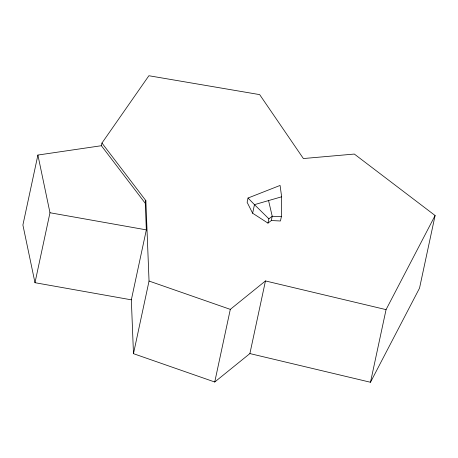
<?xml version="1.0" encoding="UTF-8"?>
<svg xmlns="http://www.w3.org/2000/svg" width="458" height="458" viewBox="0 0 458 458"><rect width="100%" height="100%" fill="white"/><g stroke="black" fill="none" stroke-linecap="round" stroke-linejoin="round"><path stroke-width="0.69" d="M271.308 220.538L280.451 220.991L281.367 216.708L281.641 196.791L280.078 185.438L248.036 198.022L247.12 202.304L252.633 213.222L267.97 223.12L271.308 220.538L272.224 216.256L268.554 200.575M101.384 145.718L37.9 155.05L22.9 225.01L34.985 282.701L131.337 299.835L133.478 353.673L214.739 382.006L249.891 353.576L265.463 280.943L386.06 309.631L435.1 215.518L354.326 154.06L303.379 158.542L259.663 94.617L148.89 75.736L101.957 143.045L101.384 145.718L145.283 203.335L146.337 229.876L131.337 299.835M34.985 282.701L49.979 212.747L37.9 155.05M145.283 203.335L145.856 200.656L101.957 143.045M133.478 353.673L149.045 281.04L145.856 200.656M214.739 382.006L230.311 309.373L265.463 280.943M252.633 213.222L254.471 204.652L248.036 198.022M267.97 223.12L268.886 218.838L272.224 216.256L281.367 216.708M249.891 353.576L370.488 382.264L386.06 309.631M435.1 215.518L419.528 288.151L370.488 382.264M281.641 196.791L254.471 204.652L268.886 218.838M49.979 212.747L146.337 229.876M149.045 281.04L230.311 309.373"/></g></svg>
